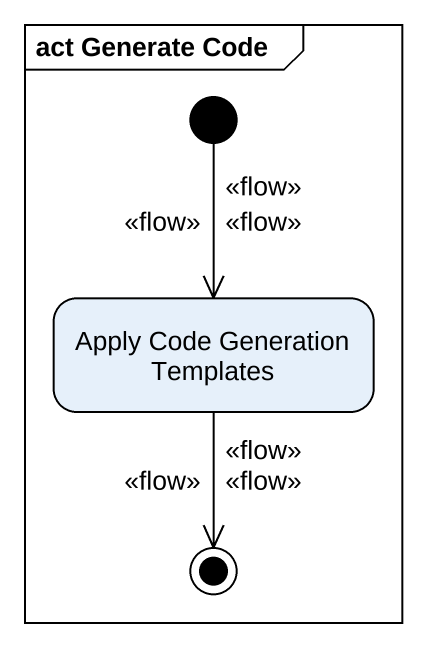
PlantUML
@startuml
mainframe act Generate Code
hide empty description
state "Apply Code Generation Templates" as Apply_Code_Generation
[*] --> Apply_Code_Generation
[*] -[dashed]-> Apply_Code_Generation : <<flow>>
[*] -[dashed]-> Apply_Code_Generation : <<flow>>
[*] -[dashed]-> Apply_Code_Generation : <<flow>>
Apply_Code_Generation --> [*]
Apply_Code_Generation -[dashed]-> [*] : <<flow>>
Apply_Code_Generation -[dashed]-> [*] : <<flow>>
Apply_Code_Generation -[dashed]-> [*] : <<flow>>
@enduml
